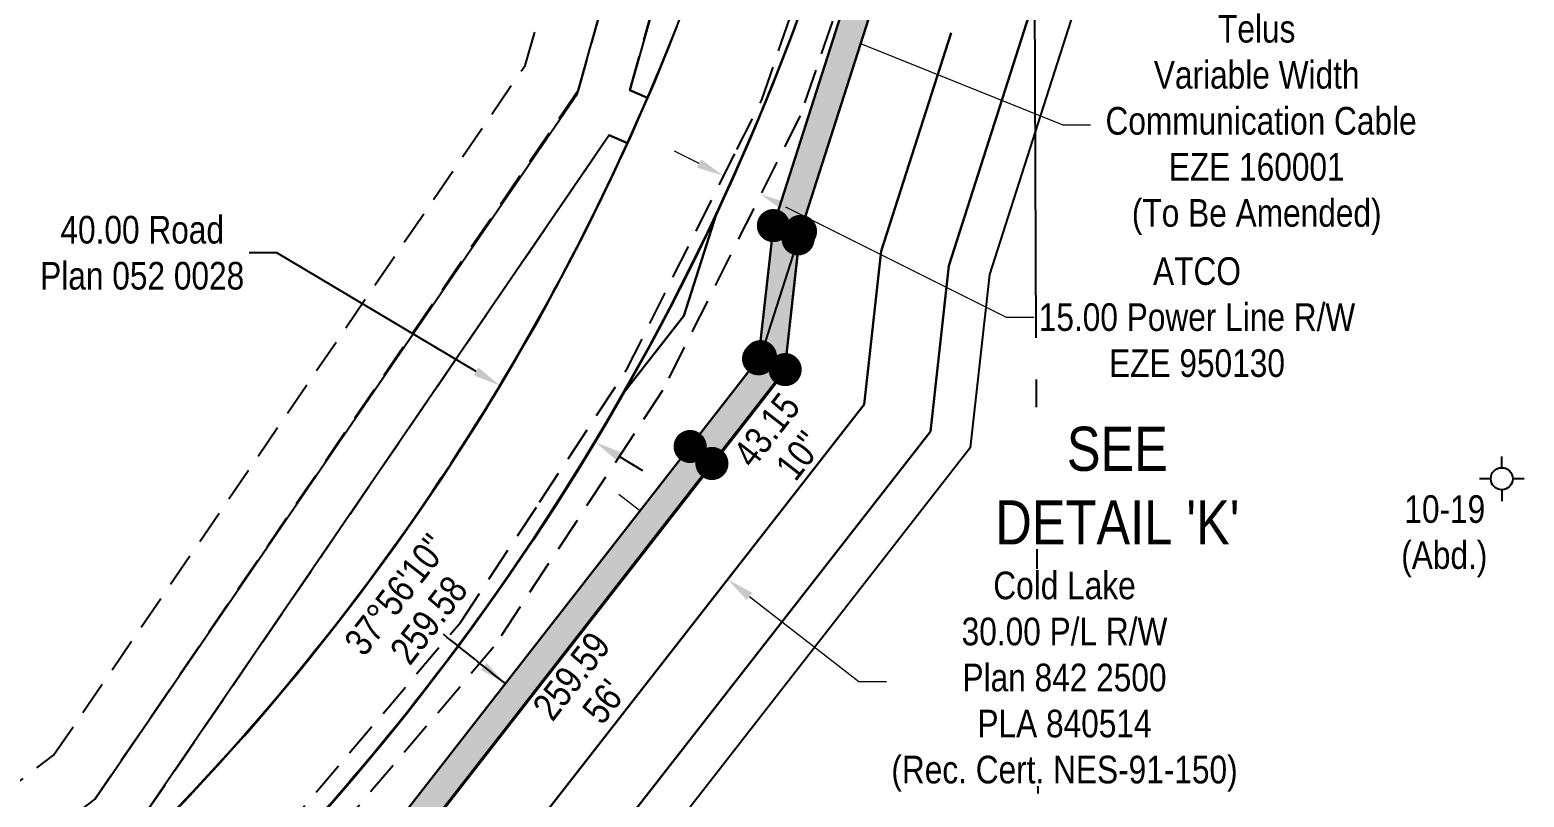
# Model space of a CAD drawing. Extents: x 506429 to 517084, y 6049655 to 6059669.
# Drawn here: x 515814 to 516355, y 6054645 to 6054923 of the extents above; entities that cross this region are included whole.
import ezdxf
from ezdxf.enums import TextEntityAlignment as Align

# ---------------------------------------------------------------- set-up
doc = ezdxf.new("R2010")
doc.units = 0
doc.header["$LTSCALE"] = 5
doc.header["$PDSIZE"] = 0.5
doc.linetypes.add('foc-FLOWLINE', pattern=[3.75, 2.5, -1.25])
doc.linetypes.add('foc-QUARTERLINE', pattern=[33, 25, -3, 2, -3])
doc.layers.get('Defpoints').update_dxf_attribs({"color": 9})
for name, color, linetype, lineweight in [('C-EZE-T', 13, 'Continuous', 9), ('F-AR-T', 190, 'Continuous', 9), ('F-RW-T', 190, 'Continuous', 9)]:
    doc.layers.add(name, color=color, linetype=linetype, lineweight=lineweight)
for name, color, linetype in [('C-RW', 13, 'Continuous'), ('DETAIL-T', 7, 'Continuous'), ('EZE', 7, 'Continuous'), ('F-EZE', 190, 'foc-FLOWLINE'), ('F-RW', 190, 'Continuous'), ('F-VCE', 190, 'foc-FLOWLINE'), ('F-WS-S', 190, 'Continuous'), ('L-BD', 7, 'Continuous'), ('L-BD1', 253, 'Continuous'), ('L-MON', 1, 'Continuous'), ('L-SECQ', 8, 'foc-QUARTERLINE'), ('L-TITLEDB', 4, 'Continuous'), ('L-TITLEDB-T', 4, 'Continuous'), ('P-PROPOSED', 10, 'Continuous'), ('P-PROPOSED-H', 21, 'Continuous'), ('RRD', 7, 'Continuous')]:
    doc.layers.add(name, color=color, linetype=linetype)
doc.layers.add('Z-POINTNUMBER', color=215, linetype='Continuous', plot=False)
doc.styles.add('80CG', font='ARIALN.TTF', dxfattribs={"height": 10})
doc.styles.add('80L', font='ARIALN.TTF', dxfattribs={"height": 10})
doc.dimstyles.new('Compass 5 000', dxfattribs={"dimscale": 5, "dimtxt": 9, "dimasz": 2, "dimexe": 0.2, "dimexo": 0.0625, "dimgap": 0.5, "dimtad": 0, "dimtih": 1, "dimtoh": 1, "dimzin": 0, "dimdsep": 46, "dimtxsty": '80CG', "dimcen": 0.1, "dimse1": 1, "dimse2": 1, "dimclrd": 256, "dimclrt": 256, "dimaunit": 1, "dimadec": 4, "dimazin": 0, "dimtfac": 0.06, "dimtofl": 0, "dimtmove": 0, "dimatfit": 1, "dimfxl": 0.2, "dimtolj": 1, "dimtzin": 0, "dimlwd": -1, "dimarcsym": 0})

# ---------------------------------------------------------------- blocks, each defined once
blk = doc.blocks.new('fdia')
at = {"color": 255, "const_width": 1}
blk.add_lwpolyline([(-0.5, 0, 1), (0.5, 0, 1)], format="xyb", close=True, dxfattribs=at)
blk = doc.blocks.new('Fdiaa')
blk.add_blockref('fdia', (0, 0))
blk = doc.blocks.new('fdib')
at = {"color": 1, "const_width": 1.6}
blk.add_lwpolyline([(-0.4, 0, 1), (0.4, 0, 1)], format="xyb", close=True, dxfattribs=at)
at = {"color": 1}
blk.add_circle((0, 0), 0.8, dxfattribs=at)
blk = doc.blocks.new('Fdibb')
blk.add_blockref('fdib', (0, 0))
blk = doc.blocks.new('fdicc')
for name in ['Fdibb', 'Fdiaa']:
    blk.add_blockref(name, (0, 0))
blk = doc.blocks.new('FDI')
blk.add_blockref('fdicc', (0, 0))
blk = doc.blocks.new('*D784')
at = {"layer": 'C-EZE-T', "transparency": 16777216}
for p, q in [((516082.37, 6054930.72), (516073.09, 6054934.45)), ((516114.29, 6054917.9), (516187.59, 6054888.46)), ((516187.59, 6054888.46), (516197.59, 6054888.46))]:
    blk.add_line(p, q, dxfattribs=at)
for points in [[(516082.99, 6054932.27), (516081.74, 6054929.18), (516091.65, 6054927)], [(516114.91, 6054919.45), (516113.67, 6054916.36), (516105.01, 6054921.63)]]:
    blk.add_solid(points, dxfattribs=at)
at = {"layer": 'Defpoints', "color": 0, "transparency": 16777216}
for p in [(516091.65, 6054927), (516091.78, 6054927.34), (516105.15, 6054921.97)]:
    blk.add_point(p, dxfattribs=at)
at = {"layer": 'C-EZE-T', "transparency": 16777216, "insert": (516257.78, 6054888.46), "char_height": 10, "attachment_point": 5, "style": '80CG'}
blk.add_mtext('\\A1;Telus\\PVariable Width\\P Communication Cable\\PEZE 160001\\P(To Be Amended)', dxfattribs=at)
blk = doc.blocks.new('*D788')
at = {"layer": 'Defpoints', "color": 0, "transparency": 16777216}
for p in [(516042.59, 6054742.34), (515988.97, 6054673.6), (516012.6, 6054655.16)]:
    blk.add_point(p, dxfattribs=at)
at = {"layer": 'F-RW-T', "transparency": 16777216}
for p, q in [((516034.7, 6054748.49), (516026.82, 6054754.64)), ((516074.11, 6054717.75), (516113.68, 6054686.89)), ((516113.68, 6054686.89), (516123.68, 6054686.89))]:
    blk.add_line(p, q, dxfattribs=at)
for points in [[(516035.73, 6054749.8), (516033.68, 6054747.17), (516042.59, 6054742.34)], [(516075.13, 6054719.06), (516073.08, 6054716.44), (516066.22, 6054723.9)]]:
    blk.add_solid(points, dxfattribs=at)
at = {"layer": 'F-RW-T', "transparency": 16777216, "insert": (516188.18, 6054686.89), "char_height": 10, "attachment_point": 5, "style": '80CG', "bg_fill": 3, "box_fill_scale": 1.1, "bg_fill_color": 256, "bg_fill_true_color": 13158600, "bg_fill_transparency": 0}
blk.add_mtext('\\A1;Cold Lake\\P30.00 P/L R/W\\PPlan 842 2500\\PPLA 840514\\P(Rec. Cert. NES-91-150)', dxfattribs=at)
blk = doc.blocks.new('*D789')
at = {"layer": 'Defpoints', "color": 0, "transparency": 16777216}
for p in [(516064.78, 6054870.02), (516048.39, 6054837.29), (516061.78, 6054830.58)]:
    blk.add_point(p, dxfattribs=at)
at = {"layer": 'F-RW-T', "transparency": 16777216}
for p, q in [((516055.84, 6054874.5), (516046.89, 6054878.98)), ((516087.12, 6054858.83), (516167.02, 6054818.82)), ((516167.02, 6054818.82), (516177.02, 6054818.82))]:
    blk.add_line(p, q, dxfattribs=at)
for points in [[(516056.58, 6054875.99), (516055.09, 6054873.01), (516064.78, 6054870.02)], [(516087.86, 6054860.32), (516086.37, 6054857.34), (516078.18, 6054863.31)]]:
    blk.add_solid(points, dxfattribs=at)
at = {"layer": 'F-RW-T', "transparency": 16777216, "insert": (516236.16, 6054818.82), "char_height": 10, "attachment_point": 5, "style": '80CG'}
blk.add_mtext('\\A1;ATCO\\P15.00 Power Line R/W\\PEZE 950130', dxfattribs=at)
blk = doc.blocks.new('*D790')
at = {"layer": 'Defpoints', "color": 0, "transparency": 16777216}
for p in [(515983.72, 6054794.09), (515983.8, 6054794.23), (516018.24, 6054773.75)]:
    blk.add_point(p, dxfattribs=at)
at = {"layer": 'L-TITLEDB-T', "transparency": 16777216}
for p, q in [((515902.93, 6054842.13), (515892.93, 6054842.13)), ((515975.13, 6054799.2), (515902.93, 6054842.13)), ((516026.76, 6054768.51), (516035.36, 6054763.4))]:
    blk.add_line(p, q, dxfattribs=at)
for points in [[(515975.98, 6054800.64), (515974.28, 6054797.77), (515983.72, 6054794.09)], [(516027.61, 6054769.94), (516025.91, 6054767.08), (516018.17, 6054773.62)]]:
    blk.add_solid(points, dxfattribs=at)
at = {"layer": 'L-TITLEDB-T', "transparency": 16777216, "insert": (515854.18, 6054842.13), "char_height": 10, "attachment_point": 5, "style": '80CG'}
blk.add_mtext('\\A1;40.00 Road\\PPlan 052 0028', dxfattribs=at)
blk = doc.blocks.new('Gabd')
for p, q in [((0, 0.81), (0, 1.62)), ((-0.81, 0), (-1.62, 0)), ((1.62, 0), (0.81, 0)), ((0, -0.81), (0, -1.62))]:
    blk.add_line(p, q)
blk.add_circle((0, 0), 0.8)

msp = doc.modelspace()

# ---------------------------------------------------------------- hatches: boundary and pattern name
at = {"layer": 'P-PROPOSED-H'}
h = msp.add_hatch(color=256, dxfattribs=at)
h.dxf.hatch_style = 1
h.paths.add_polyline_path([(515375.05, 6054269.995), (515582.844, 6054362.831), (515627.577, 6054371.853), (515647.796, 6054384.708), (515840.872, 6054507.397), (515876.887, 6054530.319), (515901.074, 6054561.342), (516060.504, 6054765.883), (516087.012, 6054799.881), (516092.578, 6054849.912), (516162.597, 6055068.591), (516172.434, 6055099.245), (516191.326, 6055428.635), (516181.309, 6055428.575), (516162.526, 6055101.09), (516153.075, 6055071.656), (516082.747, 6054852.017), (516077.39, 6054803.788), (516052.608, 6054772.029), (515893.197, 6054567.486), (515870.061, 6054537.837), (515835.507, 6054515.835), (515642.445, 6054393.159), (515623.784, 6054381.287), (515579.768, 6054372.415), (515375.011, 6054280.921)])

# ---------------------------------------------------------------- linework, layer by layer
at = {"layer": 'C-RW', "flags": 128}
for points in [[(515868.799, 6054586.561, 0.0716003), (516028.222, 6054791.093), (516050.294, 6054819.403), (516062.123, 6054856.42, 0.0642249), (516133.146, 6055078.168), (516141.712, 6055104.866), (516158.362, 6055428.381), (516189.382, 6055428.57), (516172.434, 6055099.245), (516162.597, 6055068.591), (516092.578, 6054849.912), (516091.693, 6054847.213), (516078.065, 6054804.565), (516087.012, 6054799.881), (516060.504, 6054765.883), (515901.074, 6054561.342)], [(515893.197, 6054567.486), (516052.608, 6054772.029), (516077.39, 6054803.788), (516082.747, 6054852.017), (516153.075, 6055071.656), (516162.526, 6055101.09), (516179.375, 6055428.509), (516158.362, 6055428.381), (516141.712, 6055104.866), (516133.146, 6055078.168, -0.0642249), (516062.123, 6054856.42), (516050.294, 6054819.403), (516028.222, 6054791.093, -0.0716003), (515868.799, 6054586.561)]]:
    msp.add_lwpolyline(points, format="xyb", dxfattribs=at)
for points in [[(516179.375, 6055428.509), (516162.526, 6055101.09), (516153.075, 6055071.656), (516082.747, 6054852.017)], [(515579.768, 6054372.415), (515623.784, 6054381.287), (515642.445, 6054393.159), (515835.507, 6054515.835), (515870.061, 6054537.837), (515893.197, 6054567.486), (516052.608, 6054772.029), (516077.39, 6054803.788), (516082.747, 6054852.017)]]:
    msp.add_lwpolyline(points, dxfattribs=at)
at = {"layer": 'EZE'}
for points in [[(515837.155, 6054644.422), (516011.766, 6054899.902), (516012.065, 6054900.963), (516096.424, 6055200.978)], [(516104.144, 6055161.244), (516030.789, 6054901.121), (516037.183, 6054898.297), (516035.272, 6054893.931), (516033.601, 6054890.124), (516033.601, 6054890.124), (516030.617, 6054883.377), (516029.935, 6054881.842), (516023.228, 6054884.803), (515855.386, 6054639.228)]]:
    msp.add_lwpolyline(points, dxfattribs=at)
at = {"layer": 'F-EZE'}
msp.add_lwpolyline([(515904.982, 6054632.541), (515969.43, 6054708.346), (515998.101, 6054751.911), (516029.594, 6054799.764), (516069.555, 6054879.563), (516078.579, 6054897.584), (516113.974, 6055000.993), (516124.493, 6055051.055), (516136.516, 6055108.269), (516145.526, 6055216.604), (516153.543, 6055336.488), (516159.688, 6055428.389), (516160.123, 6055428.392), (516175.467, 6055428.485), (516160.47, 6055215.484), (516151.372, 6055106.098), (516128.449, 6054997.011), (516092.429, 6054891.776), (516042.597, 6054792.264), (515981.441, 6054699.34), (515916.433, 6054622.874)], dxfattribs=at)
at = {"layer": 'F-RW'}
msp.add_lwpolyline([(515603.995, 6054295.153), (515375.091, 6054192.95), (515375.038, 6054209.337), (515599.403, 6054309.515), (515648.199, 6054319.351), (515914.077, 6054488.278), (516007.556, 6054608.084), (516019.717, 6054623.67), (516139.647, 6054777.424), (516146.3, 6054837.501), (516177.356, 6054934.447), (516200.825, 6055007.711), (516226.589, 6055088.129), (516246.249, 6055428.915), (516261.264, 6055429.006), (516241.439, 6055085.368), (516177.561, 6054885.965), (516161.028, 6054834.36), (516154.074, 6054771.555), (516038.833, 6054623.817), (516019.37, 6054598.866), (515924.298, 6054477.018), (515653.887, 6054305.211), (515603.995, 6054295.153)], close=True, dxfattribs=at)
for points in [[(515949.602, 6054623.129), (516086.749, 6054798.951), (516092.293, 6054849.021), (516172.134, 6055098.256), (516176.356, 6055171.582), (516189.382, 6055428.57), (516189.382, 6055428.57), (516221.162, 6055428.763), (516221.025, 6055426.117), (516220.799, 6055421.87), (516201.838, 6055092.731), (516177.015, 6055015.242), (516165.406, 6054979.003)], [(516165.406, 6054979.003), (516177.015, 6055015.242), (516201.838, 6055092.731), (516220.799, 6055421.87), (516221.025, 6055426.117), (516221.162, 6055428.763), (516246.249, 6055428.915), (516226.589, 6055088.129), (516200.825, 6055007.711), (516177.356, 6054934.447), (516146.3, 6054837.501), (516139.647, 6054777.424), (516019.715, 6054623.67)], [(515837.155, 6054644.422), (516011.766, 6054899.902), (516012.065, 6054900.963), (516096.424, 6055200.978)], [(516104.144, 6055161.244), (516030.789, 6054901.121), (516037.183, 6054898.297), (516035.272, 6054893.931), (516033.601, 6054890.124), (516033.601, 6054890.124), (516030.617, 6054883.377), (516029.935, 6054881.842), (516023.228, 6054884.803), (515855.386, 6054639.228)], [(516147.093, 6054921.839), (516121.752, 6054842.736), (516115.603, 6054787.205), (515987.846, 6054623.424)], [(515987.846, 6054623.424), (516115.603, 6054787.205), (516121.752, 6054842.736), (516147.093, 6054921.839)]]:
    msp.add_lwpolyline(points, dxfattribs=at)
at = {"layer": 'F-VCE'}
msp.add_lwpolyline([(515587.549, 6054456.711), (515374.544, 6054361.545), (515374.478, 6054381.757), (515374.468, 6054384.994), (515577.097, 6054475.529), (515771.096, 6054621.759), (515822.102, 6054660.228), (515992.826, 6054910.02), (516078.063, 6055203.913), (516088.949, 6055427.96), (516105.066, 6055428.058), (516107.458, 6055428.072), (516096.424, 6055200.978), (516012.084, 6054900.991), (515837.155, 6054644.422), (515807.399, 6054622.037), (515587.549, 6054456.711)], close=True, dxfattribs=at)
for points in [[(516047.826, 6054924.323), (516045.09, 6054917.491), (516042.327, 6054910.644), (516039.544, 6054903.776), (516037.437, 6054898.828), (516037.437, 6054898.828), (516037.189, 6054898.294), (516030.789, 6054901.121), (516104.144, 6055161.241)], [(515855.386, 6054639.228), (516023.228, 6054884.803), (516029.935, 6054881.842), (516027.504, 6054876.664), (516026.84, 6054875.256), (516024.333, 6054869.973), (516023.71, 6054868.666), (516021.127, 6054863.281), (516020.545, 6054862.074), (516017.884, 6054856.586), (516017.344, 6054855.479), (516014.606, 6054849.889), (516014.109, 6054848.882), (516011.206, 6054843.317), (516010.741, 6054842.431), (516007.755, 6054836.766), (516007.337, 6054835.978), (516004.267, 6054830.214), (516003.898, 6054829.524), (516000.743, 6054823.66), (516000.423, 6054823.07), (515997.182, 6054817.107), (515996.913, 6054816.615), (515993.327, 6054810.417), (515989.632, 6054804.105), (515985.898, 6054797.772), (515982.149, 6054791.445), (515978.376, 6054785.098), (515974.458, 6054778.945), (515970.514, 6054772.774), (515966.541, 6054766.592), (515962.535, 6054760.408), (515961.188, 6054758.354), (515958.44, 6054754.331), (515954.287, 6054748.303), (515950.097, 6054742.279), (515945.873, 6054736.259), (515943.035, 6054732.251), (515941.591, 6054730.29), (515937.228, 6054724.424), (515932.83, 6054718.563), (515928.401, 6054712.699), (515923.943, 6054706.826), (515919.377, 6054701.129), (515914.781, 6054695.424), (515910.154, 6054689.717), (515905.494, 6054684.015), (515903.931, 6054682.122), (515900.759, 6054678.423), (515895.969, 6054672.886), (515891.146, 6054667.356), (515886.289, 6054661.836), (515883.031, 6054658.163), (515881.38, 6054656.37), (515876.403, 6054651.008), (515871.392, 6054645.655), (515866.348, 6054640.313)]]:
    msp.add_lwpolyline(points, dxfattribs=at)
at = {"layer": 'L-SECQ', "lineweight": -3}
msp.add_line((516178.611, 6054646.333), (516176.996, 6055048.738), dxfattribs=at)
at = {"layer": 'L-TITLEDB'}
for points in [[(515866.367, 6054640.258), (515871.419, 6054645.579), (515876.426, 6054650.943), (515881.388, 6054656.348), (515886.304, 6054661.795), (515891.174, 6054667.284), (515895.997, 6054672.813), (515900.774, 6054678.383), (515905.503, 6054683.993), (515910.185, 6054689.643), (515914.819, 6054695.331), (515919.405, 6054701.06), (515923.943, 6054706.826), (515928.431, 6054712.63), (515932.871, 6054718.472), (515937.261, 6054724.351), (515941.601, 6054730.268), (515945.892, 6054736.22), (515950.132, 6054742.208), (515954.321, 6054748.232), (515958.459, 6054754.291), (515962.546, 6054760.385), (515966.582, 6054766.513), (515970.565, 6054772.675), (515974.497, 6054778.87), (515978.376, 6054785.098), (515982.2, 6054791.356), (515985.97, 6054797.645), (515989.699, 6054803.987), (515993.367, 6054810.347), (515996.912, 6054816.616), (515997.185, 6054817.102), (516000.46, 6054823.011), (516000.782, 6054823.597), (516003.953, 6054829.436), (516004.323, 6054830.124), (516007.392, 6054835.89), (516007.809, 6054836.68), (516010.777, 6054842.373), (516011.238, 6054843.265), (516014.108, 6054848.884), (516014.612, 6054849.879), (516017.384, 6054855.422), (516017.928, 6054856.522), (516020.604, 6054861.989), (516021.188, 6054863.193), (516023.769, 6054868.581), (516024.39, 6054869.891), (516026.879, 6054875.2), (516027.536, 6054876.618), (516029.934, 6054881.842), (516030.62, 6054883.373), (516033.615, 6054890.105), (516035.284, 6054893.915), (516037.19, 6054898.292), (516037.437, 6054898.828), (516039.544, 6054903.776), (516042.38, 6054910.581), (516045.157, 6054917.411), (516047.877, 6054924.263)], [(516090.593, 6054924.104), (516087.87, 6054916.89), (516085.087, 6054909.7), (516082.242, 6054902.533), (516079.337, 6054895.391), (516076.372, 6054888.274), (516073.594, 6054881.758), (516070.766, 6054875.264), (516067.888, 6054868.792), (516064.959, 6054862.343), (516061.98, 6054855.916), (516058.79, 6054849.177), (516055.545, 6054842.463), (516052.244, 6054835.776), (516048.889, 6054829.117), (516045.48, 6054822.485), (516042.016, 6054815.882), (516038.499, 6054809.306), (516034.928, 6054802.76), (516031.303, 6054796.243), (516027.625, 6054789.758), (516023.895, 6054783.303), (516020.113, 6054776.88), (516016.278, 6054770.488), (516012.391, 6054764.128), (516008.302, 6054757.564), (516004.159, 6054751.035), (515999.96, 6054744.543), (515995.705, 6054738.085), (515991.396, 6054731.664), (515987.032, 6054725.281), (515982.615, 6054718.933), (515978.144, 6054712.624), (515973.619, 6054706.353), (515969.041, 6054700.121), (515964.411, 6054693.928), (515959.727, 6054687.775), (515954.992, 6054681.662), (515950.205, 6054675.589), (515945.366, 6054669.557), (515940.477, 6054663.566), (515935.537, 6054657.617), (515930.546, 6054651.711), (515925.506, 6054645.846), (515920.415, 6054640.026)]]:
    msp.add_lwpolyline(points, dxfattribs=at)
at = {"layer": 'P-PROPOSED', "flags": 128}
msp.add_lwpolyline([(515901.074, 6054561.342), (516060.504, 6054765.883), (516087.012, 6054799.881), (516092.578, 6054849.912), (516162.597, 6055068.591), (516172.434, 6055099.245), (516191.326, 6055428.635), (516181.309, 6055428.575), (516162.526, 6055101.09), (516153.075, 6055071.656), (516082.747, 6054852.017), (516077.39, 6054803.788), (516052.608, 6054772.029), (515893.197, 6054567.486)], dxfattribs=at)
at = {"layer": 'RRD', "color": 4}
for points in [[(515866.367, 6054640.258), (515871.419, 6054645.579), (515876.426, 6054650.943), (515881.388, 6054656.348), (515886.304, 6054661.795), (515891.174, 6054667.284), (515895.997, 6054672.813), (515900.774, 6054678.383), (515905.503, 6054683.993), (515910.185, 6054689.643), (515914.819, 6054695.331), (515919.405, 6054701.06), (515923.943, 6054706.826), (515928.431, 6054712.63), (515932.871, 6054718.472), (515937.261, 6054724.351), (515941.601, 6054730.268), (515945.892, 6054736.22), (515950.132, 6054742.208), (515954.321, 6054748.232), (515958.459, 6054754.291), (515962.546, 6054760.385), (515966.582, 6054766.513), (515970.565, 6054772.675), (515974.497, 6054778.87), (515978.376, 6054785.098), (515982.2, 6054791.356), (515985.97, 6054797.645), (515989.699, 6054803.987), (515993.367, 6054810.347), (515996.912, 6054816.616), (515997.185, 6054817.102), (516000.46, 6054823.011), (516000.782, 6054823.597), (516003.953, 6054829.436), (516004.323, 6054830.124), (516007.392, 6054835.89), (516007.809, 6054836.68), (516010.777, 6054842.373), (516011.238, 6054843.265), (516014.108, 6054848.884), (516014.612, 6054849.879), (516017.384, 6054855.422), (516017.928, 6054856.522), (516020.604, 6054861.989), (516021.188, 6054863.193), (516023.769, 6054868.581), (516024.39, 6054869.891), (516026.879, 6054875.2), (516027.536, 6054876.618), (516029.934, 6054881.842), (516030.62, 6054883.373), (516033.615, 6054890.105), (516035.284, 6054893.915), (516037.19, 6054898.292), (516037.437, 6054898.828), (516039.544, 6054903.776), (516042.38, 6054910.581), (516045.157, 6054917.411), (516047.877, 6054924.263)], [(516090.593, 6054924.104), (516087.87, 6054916.89), (516085.087, 6054909.7), (516082.242, 6054902.533), (516079.337, 6054895.391), (516076.372, 6054888.274), (516073.594, 6054881.758), (516070.766, 6054875.264), (516067.888, 6054868.792), (516064.959, 6054862.343), (516061.98, 6054855.916), (516058.79, 6054849.177), (516055.545, 6054842.463), (516052.244, 6054835.776), (516048.889, 6054829.117), (516045.48, 6054822.485), (516042.016, 6054815.882), (516038.499, 6054809.306), (516034.928, 6054802.76), (516031.303, 6054796.243), (516027.625, 6054789.758), (516023.895, 6054783.303), (516020.113, 6054776.88), (516016.278, 6054770.488), (516012.391, 6054764.128), (516008.302, 6054757.564), (516004.159, 6054751.035), (515999.96, 6054744.543), (515995.705, 6054738.085), (515991.396, 6054731.664), (515987.032, 6054725.281), (515982.615, 6054718.933), (515978.144, 6054712.624), (515973.619, 6054706.353), (515969.041, 6054700.121), (515964.411, 6054693.928), (515959.727, 6054687.775), (515954.992, 6054681.662), (515950.205, 6054675.589), (515945.366, 6054669.557), (515940.477, 6054663.566), (515935.537, 6054657.617), (515930.546, 6054651.711), (515925.506, 6054645.846), (515920.415, 6054640.026)]]:
    msp.add_lwpolyline(points, dxfattribs=at)
at = {"layer": 'Z-POINTNUMBER', "flags": 128}
msp.add_lwpolyline([(515609.288, 6054411.685, 0.2827255), (516147.057, 6055198.521)], format="xyb", dxfattribs=at)
at = {"layer": 'Z-POINTNUMBER'}
for start, end in [(337.146145, 347.345521), (328.342868, 337.146145), (315.776197, 328.342868)]:
    msp.add_arc((515238.028, 6055242.615), 870.138, start, end, dxfattribs=at)

# ---------------------------------------------------------------- block references
at = {"layer": 'F-WS-S', "color": 3, "xscale": 4.997525550000021, "yscale": 4.997525550000021, "zscale": 4.997525550000021}
msp.add_blockref('Gabd', (516346.547, 6054760.355), dxfattribs=at)
at = {"layer": 'L-MON'}
for p, xscale, yscale, zscale in [((516082.747, 6054852.017), 4.995052324580574, 4.995052324580574, 4.995052324580574), ((516092.578, 6054849.912), 4.997525550000026, 4.997525550000026, 4.997525550000026), ((516091.693, 6054847.213), 4.997525550000026, 4.997525550000026, 4.997525550000026), ((516077.39, 6054803.788), 4.995052324580574, 4.995052324580574, 4.995052324580574), ((516078.065, 6054804.565), 4.997525550000026, 4.997525550000026, 4.997525550000026)]:
    msp.add_blockref('FDI', p, dxfattribs=dict(at, xscale=xscale, yscale=yscale, zscale=zscale))

# ---------------------------------------------------------------- texts
at = {"layer": 'F-AR-T', "insert": (516292.597, 6054754.383), "char_height": 9.99505, "attachment_point": 1, "style": '80L'}
msp.add_mtext_dynamic_manual_height_columns('\\pi18.662;10-19\\P\\pi17.534;(Abd.)', width=64.86195, gutter_width=50, heights=[0], dxfattribs=at)
at = {"layer": 'L-BD', "style": '80L'}
for s, rotation, p in [('43.15', 52.057, (516080.254, 6054778.018)), ("10''", 52.057, (516092.071, 6054768.804)), ('259.59', 52.0652, (516009.594, 6054688.959)), ("56'", 52.0652, (516021.413, 6054679.746))]:
    msp.add_text(s, height=9.9901, rotation=rotation, dxfattribs=at).set_placement(p, align=Align.MIDDLE)
at = {"layer": 'L-BD1', "style": '80L'}
for s, p in [("37°56'10''", (515946.105, 6054718.454)), ('259.58', (515957.924, 6054709.243))]:
    msp.add_text(s, height=9.9901, rotation=52.0688, dxfattribs=at).set_placement(p, align=Align.MIDDLE)

# ---------------------------------------------------------------- dimensions: what is measured, and where the dimension line sits
at = {"layer": 'C-EZE-T'}
dim = msp.add_linear_dim(base=(516091.645, 6054926.997), p1=(516105.146, 6054921.971), p2=(516091.783, 6054927.339), angle=158.11559, text='Telus\\PVariable Width\\P Communication Cable\\PEZE 160001\\P(To Be Amended)', dimstyle='Compass 5 000', dxfattribs=at)
dim.commit()
dim.dimension.update_dxf_attribs({"geometry": '*D784', "text_midpoint": (516257.782, 6054888.457), "dimtype": 161})
at = {"layer": 'L-TITLEDB-T'}
dim = msp.add_linear_dim(base=(515983.724, 6054794.093), p1=(516018.245, 6054773.752), p2=(515983.803, 6054794.227), angle=149.26932, text='40.00 Road\\PPlan 052 0028', dimstyle='Compass 5 000', dxfattribs=at)
dim.commit()
dim.dimension.update_dxf_attribs({"geometry": '*D790', "text_midpoint": (515854.178, 6054842.126), "dimtype": 161})

# ---------------------------------------------------------------- leaders
at = {"layer": 'L-BD1', "path_type": 1}
msp.add_leader([(515985.696, 6054686.173), (515963.274, 6054704.043)], dimstyle='Compass 5 000', override={"dimgap": 0.5, "dimtad": 0}, dxfattribs=at)

# ---------------------------------------------------------------- next in the draw order: dimensions: what is measured, and where the dimension line sits
at = {"layer": 'F-RW-T'}
dim = msp.add_linear_dim(base=(516042.588, 6054742.336), p1=(516012.603, 6054655.162), p2=(515988.969, 6054673.597), angle=142.04453, text='Cold Lake\\P30.00 P/L R/W\\PPlan 842 2500\\PPLA 840514\\P(Rec. Cert. NES-91-150)', dimstyle='Compass 5 000', override={"dimtfill": 1}, dxfattribs=at)
dim.commit()
dim.dimension.update_dxf_attribs({"geometry": '*D788', "text_midpoint": (516188.184, 6054686.885), "dimtype": 161})

# ---------------------------------------------------------------- next in the draw order: block references
at = {"layer": 'L-MON'}
for p, xscale, yscale, zscale in [((516087.012, 6054799.881), 4.997525550000026, 4.997525550000026, 4.997525550000026), ((516052.608, 6054772.029), 4.995052324580574, 4.995052324580574, 4.995052324580574), ((516060.504, 6054765.883), 4.997525550000026, 4.997525550000026, 4.997525550000026)]:
    msp.add_blockref('FDI', p, dxfattribs=dict(at, xscale=xscale, yscale=yscale, zscale=zscale))

# ---------------------------------------------------------------- next in the draw order: texts
at = {"layer": 'DETAIL-T', "color": 3, "insert": (516207.333, 6054757.887), "char_height": 15.9842, "width": 87.68025, "attachment_point": 5, "style": '80CG', "bg_fill": 3, "box_fill_scale": 1.1, "bg_fill_color": 256, "bg_fill_transparency": 0}
msp.add_mtext("SEE\\PDETAIL 'K'", dxfattribs=at)

# ---------------------------------------------------------------- next in the draw order: dimensions: what is measured, and where the dimension line sits
at = {"layer": 'F-RW-T'}
dim = msp.add_linear_dim(base=(516064.777, 6054870.022), p1=(516061.784, 6054830.579), p2=(516048.385, 6054837.289), angle=153.39958, text='ATCO\\P15.00 Power Line R/W\\PEZE 950130', dimstyle='Compass 5 000', dxfattribs=at)
dim.commit()
dim.dimension.update_dxf_attribs({"geometry": '*D789', "text_midpoint": (516236.158, 6054818.823), "dimtype": 161})

doc.saveas('drawing.dxf')
